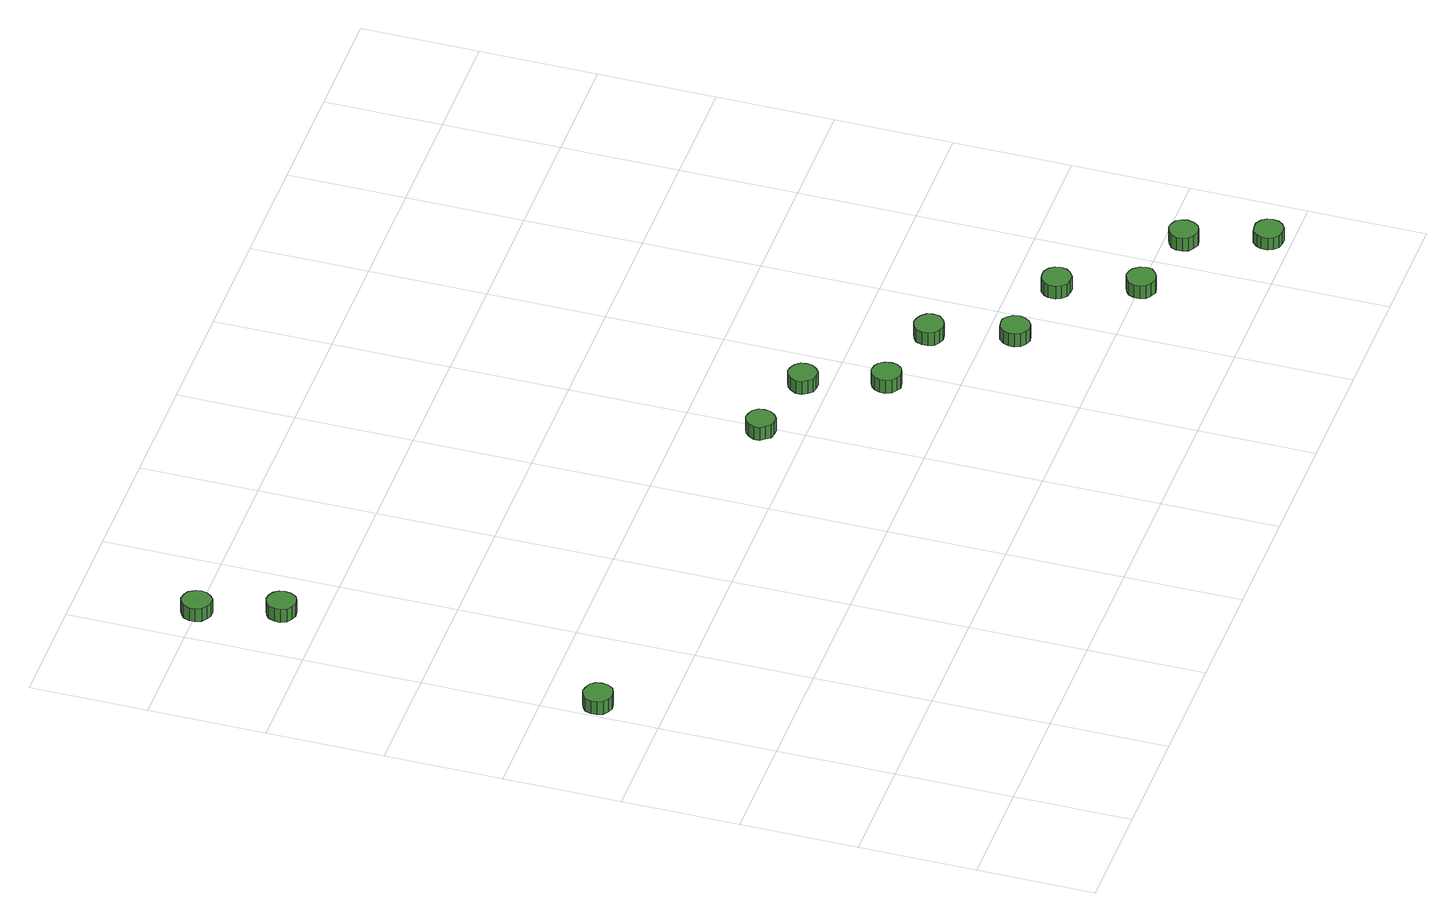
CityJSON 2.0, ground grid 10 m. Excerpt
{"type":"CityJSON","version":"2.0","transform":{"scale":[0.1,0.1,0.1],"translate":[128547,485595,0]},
"CityObjects":{
"tree1":{"type":"SolitaryVegetationObject","attributes":{"function":"something"},"geometry":[{"type":"MultiSurface","lod":"1","boundaries":[[[0,1,2,3,4,5,6,7,8,9,10,11,12,13,14]],[[15,16,17,18,19,20,21,22,23,24,25,26,27,28,29]],[[0,29,28,1]],[[1,28,27,2]],[[2,27,26,3]],[[3,26,25,4]],[[4,25,24,5]],[[5,24,23,6]],[[6,23,22,7]],[[7,22,21,8]],[[8,21,20,9]],[[9,20,19,10]],[[10,19,18,11]],[[11,18,17,12]],[[12,17,16,13]],[[13,16,15,14]],[[14,15,29,0]]]}]},
"tree2":{"type":"SolitaryVegetationObject","attributes":{"function":"something"},"geometry":[{"type":"MultiSurface","lod":"1","boundaries":[[[30,31,32,33,34,35,36,37,38,39,40,41,42,43,44]],[[45,46,47,48,49,50,51,52,53,54,55,56,57,58,59]],[[30,59,58,31]],[[31,58,57,32]],[[32,57,56,33]],[[33,56,55,34]],[[34,55,54,35]],[[35,54,53,36]],[[36,53,52,37]],[[37,52,51,38]],[[38,51,50,39]],[[39,50,49,40]],[[40,49,48,41]],[[41,48,47,42]],[[42,47,46,43]],[[43,46,45,44]],[[44,45,59,30]]]}]},
"tree3":{"type":"SolitaryVegetationObject","attributes":{"function":"something"},"geometry":[{"type":"MultiSurface","lod":"1","boundaries":[[[60,61,62,63,64,65,66,67,68,69,70,71,72,73,74]],[[75,76,77,78,79,80,81,82,83,84,85,86,87,88,89]],[[60,89,88,61]],[[61,88,87,62]],[[62,87,86,63]],[[63,86,85,64]],[[64,85,84,65]],[[65,84,83,66]],[[66,83,82,67]],[[67,82,81,68]],[[68,81,80,69]],[[69,80,79,70]],[[70,79,78,71]],[[71,78,77,72]],[[72,77,76,73]],[[73,76,75,74]],[[74,75,89,60]]]}]},
"tree4":{"type":"SolitaryVegetationObject","attributes":{"function":"something"},"geometry":[{"type":"MultiSurface","lod":"1","boundaries":[[[90,91,92,93,94,95,96,97,98,99,100,101,102,103,104]],[[105,106,107,108,109,110,111,112,113,114,115,116,117,118,119]],[[90,119,118,91]],[[91,118,117,92]],[[92,117,116,93]],[[93,116,115,94]],[[94,115,114,95]],[[95,114,113,96]],[[96,113,112,97]],[[97,112,111,98]],[[98,111,110,99]],[[99,110,109,100]],[[100,109,108,101]],[[101,108,107,102]],[[102,107,106,103]],[[103,106,105,104]],[[104,105,119,90]]]}]},
"tree5":{"type":"SolitaryVegetationObject","attributes":{"function":"something"},"geometry":[{"type":"MultiSurface","lod":"1","boundaries":[[[120,121,122,123,124,125,126,127,128,129,130,131,132,133,134]],[[135,136,137,138,139,140,141,142,143,144,145,146,147,148,149]],[[120,149,148,121]],[[121,148,147,122]],[[122,147,146,123]],[[123,146,145,124]],[[124,145,144,125]],[[125,144,143,126]],[[126,143,142,127]],[[127,142,141,128]],[[128,141,140,129]],[[129,140,139,130]],[[130,139,138,131]],[[131,138,137,132]],[[132,137,136,133]],[[133,136,135,134]],[[134,135,149,120]]]}]},
"tree6":{"type":"SolitaryVegetationObject","attributes":{"function":"something"},"geometry":[{"type":"MultiSurface","lod":"1","boundaries":[[[150,151,152,153,154,155,156,157,158,159,160,161,162,163,164]],[[165,166,167,168,169,170,171,172,173,174,175,176,177,178,179]],[[150,179,178,151]],[[151,178,177,152]],[[152,177,176,153]],[[153,176,175,154]],[[154,175,174,155]],[[155,174,173,156]],[[156,173,172,157]],[[157,172,171,158]],[[158,171,170,159]],[[159,170,169,160]],[[160,169,168,161]],[[161,168,167,162]],[[162,167,166,163]],[[163,166,165,164]],[[164,165,179,150]]]}]},
"tree7":{"type":"SolitaryVegetationObject","attributes":{"function":"something"},"geometry":[{"type":"MultiSurface","lod":"1","boundaries":[[[180,181,182,183,184,185,186,187,188,189,190,191,192,193,194]],[[195,196,197,198,199,200,201,202,203,204,205,206,207,208,209]],[[180,209,208,181]],[[181,208,207,182]],[[182,207,206,183]],[[183,206,205,184]],[[184,205,204,185]],[[185,204,203,186]],[[186,203,202,187]],[[187,202,201,188]],[[188,201,200,189]],[[189,200,199,190]],[[190,199,198,191]],[[191,198,197,192]],[[192,197,196,193]],[[193,196,195,194]],[[194,195,209,180]]]}]},
"tree8":{"type":"SolitaryVegetationObject","attributes":{"function":"something"},"geometry":[{"type":"MultiSurface","lod":"1","boundaries":[[[210,211,212,213,214,215,216,217,218,219,220,221,222,223,224]],[[225,226,227,228,229,230,231,232,233,234,235,236,237,238,239]],[[210,239,238,211]],[[211,238,237,212]],[[212,237,236,213]],[[213,236,235,214]],[[214,235,234,215]],[[215,234,233,216]],[[216,233,232,217]],[[217,232,231,218]],[[218,231,230,219]],[[219,230,229,220]],[[220,229,228,221]],[[221,228,227,222]],[[222,227,226,223]],[[223,226,225,224]],[[224,225,239,210]]]}]},
"tree9":{"type":"SolitaryVegetationObject","attributes":{"function":"something"},"geometry":[{"type":"MultiSurface","lod":"1","boundaries":[[[240,241,242,243,244,245,246,247,248,249,250,251,252,253,254]],[[255,256,257,258,259,260,261,262,263,264,265,266,267,268,269]],[[240,269,268,241]],[[241,268,267,242]],[[242,267,266,243]],[[243,266,265,244]],[[244,265,264,245]],[[245,264,263,246]],[[246,263,262,247]],[[247,262,261,248]],[[248,261,260,249]],[[249,260,259,250]],[[250,259,258,251]],[[251,258,257,252]],[[252,257,256,253]],[[253,256,255,254]],[[254,255,269,240]]]}]},
"tree10":{"type":"SolitaryVegetationObject","attributes":{"function":"something"},"geometry":[{"type":"MultiSurface","lod":"1","boundaries":[[[270,271,272,273,274,275,276,277,278,279,280,281,282,283,284]],[[285,286,287,288,289,290,291,292,293,294,295,296,297,298,299]],[[270,299,298,271]],[[271,298,297,272]],[[272,297,296,273]],[[273,296,295,274]],[[274,295,294,275]],[[275,294,293,276]],[[276,293,292,277]],[[277,292,291,278]],[[278,291,290,279]],[[279,290,289,280]],[[280,289,288,281]],[[281,288,287,282]],[[282,287,286,283]],[[283,286,285,284]],[[284,285,299,270]]]}]},
"tree11":{"type":"SolitaryVegetationObject","attributes":{"function":"something"},"geometry":[{"type":"MultiSurface","lod":"1","boundaries":[[[300,301,302,303,304,305,306,307,308,309,310,311,312,313,314]],[[315,316,317,318,319,320,321,322,323,324,325,326,327,328,329]],[[300,329,328,301]],[[301,328,327,302]],[[302,327,326,303]],[[303,326,325,304]],[[304,325,324,305]],[[305,324,323,306]],[[306,323,322,307]],[[307,322,321,308]],[[308,321,320,309]],[[309,320,319,310]],[[310,319,318,311]],[[311,318,317,312]],[[312,317,316,313]],[[313,316,315,314]],[[314,315,329,300]]]}]},
"tree12":{"type":"SolitaryVegetationObject","attributes":{"function":"something"},"geometry":[{"type":"MultiSurface","lod":"1","boundaries":[[[330,331,332,333,334,335,336,337,338,339,340,341,342,343,344]],[[345,346,347,348,349,350,351,352,353,354,355,356,357,358,359]],[[330,359,358,331]],[[331,358,357,332]],[[332,357,356,333]],[[333,356,355,334]],[[334,355,354,335]],[[335,354,353,336]],[[336,353,352,337]],[[337,352,351,338]],[[338,351,350,339]],[[339,350,349,340]],[[340,349,348,341]],[[341,348,347,342]],[[342,347,346,343]],[[343,346,345,344]],[[344,345,359,330]]]}]}
},
"vertices":[
[28,356,19],[27,361,19],[24,365,19],[19,367,19],[14,368,19],[9,366,19],[5,363,19],[3,358,19],[3,353,19],[5,348,19],[9,345,19],[14,343,19],[19,344,19],[24,346,19],[27,351,19],[27,351,6],[24,346,6],[19,344,6],[14,343,6],[9,345,6],[5,348,6],[3,353,6],[3,358,6],[5,363,6],[9,366,6],[14,368,6],[19,367,6],[24,365,6],[27,361,6],[28,356,6],
[43,699,22],[42,704,22],[39,709,22],[35,711,22],[29,712,22],[25,710,22],[21,707,22],[19,702,22],[19,697,22],[21,692,22],[25,689,22],[29,687,22],[35,687,22],[39,690,22],[42,694,22],[42,694,9],[39,690,9],[35,687,9],[29,687,9],[25,689,9],[21,692,9],[19,697,9],[19,702,9],[21,707,9],[25,710,9],[29,712,9],[35,711,9],[39,709,9],[42,704,9],[43,699,9],
[65,635,20],[64,640,20],[61,644,20],[57,646,20],[52,647,20],[47,645,20],[43,642,20],[41,637,20],[41,632,20],[43,627,20],[47,624,20],[52,622,20],[57,623,20],[61,625,20],[64,630,20],[64,630,7],[61,625,7],[57,623,7],[52,622,7],[47,624,7],[43,627,7],[41,632,7],[41,637,7],[43,642,7],[47,645,7],[52,647,7],[57,646,7],[61,644,7],[64,640,7],[65,635,7],
[405,336,21],[404,341,21],[401,345,21],[397,347,21],[392,348,21],[387,346,21],[384,343,21],[381,338,21],[381,333,21],[384,329,21],[387,325,21],[392,324,21],[397,324,21],[401,327,21],[404,331,21],[404,331,8],[401,327,8],[397,324,8],[392,324,8],[387,325,8],[384,329,8],[381,333,8],[381,338,8],[384,343,8],[387,346,8],[392,348,8],[397,347,8],[401,345,8],[404,341,8],[405,336,8],
[471,321,22],[470,326,22],[467,330,22],[463,332,22],[458,333,22],[453,331,22],[450,328,22],[447,323,22],[447,318,22],[450,314,22],[453,310,22],[458,309,22],[463,309,22],[467,312,22],[470,316,22],[470,316,9],[467,312,9],[463,309,9],[458,309,9],[453,310,9],[450,314,9],[447,318,9],[447,323,9],[450,328,9],[453,331,9],[458,333,9],[463,332,9],[467,330,9],[470,326,9],[471,321,9],
[495,257,20],[494,262,20],[491,267,20],[487,269,20],[481,270,20],[477,268,20],[473,265,20],[471,260,20],[471,255,20],[473,250,20],[477,247,20],[481,245,20],[487,246,20],[491,248,20],[494,252,20],[494,252,7],[491,248,7],[487,246,7],[481,245,7],[477,247,7],[473,250,7],[471,255,7],[471,260,7],[473,265,7],[477,268,7],[481,270,7],[487,269,7],[491,267,7],[494,262,7],[495,257,7],
[563,243,22],[562,248,22],[558,252,22],[554,254,22],[549,255,22],[544,253,22],[540,250,22],[538,245,22],[538,240,22],[540,235,22],[544,232,22],[549,230,22],[554,231,22],[558,233,22],[562,237,22],[562,237,9],[558,233,9],[554,231,9],[549,230,9],[544,232,9],[540,235,9],[538,240,9],[538,245,9],[540,250,9],[544,253,9],[549,255,9],[554,254,9],[558,252,9],[562,248,9],[563,243,9],
[585,177,19],[584,182,19],[581,186,19],[577,189,19],[572,189,19],[567,188,19],[563,184,19],[561,179,19],[561,174,19],[563,169,19],[567,166,19],[572,164,19],[577,165,19],[581,168,19],[584,172,19],[584,172,6],[581,168,6],[577,165,6],[572,164,6],[567,166,6],[563,169,6],[561,174,6],[561,179,6],[563,184,6],[567,188,6],[572,189,6],[577,189,6],[581,186,6],[584,182,6],[585,177,6],
[653,163,21],[652,168,21],[649,172,21],[644,175,21],[639,175,21],[634,174,21],[630,170,21],[628,166,21],[628,160,21],[630,156,21],[634,152,21],[639,151,21],[644,151,21],[649,154,21],[652,158,21],[652,158,8],[649,154,8],[644,151,8],[639,151,8],[634,152,8],[630,156,8],[628,160,8],[628,166,8],[630,170,8],[634,174,8],[639,175,8],[644,175,8],[649,172,8],[652,168,8],[653,163,8],
[676,98,19],[675,103,19],[671,108,19],[667,110,19],[662,111,19],[657,109,19],[653,106,19],[651,101,19],[651,96,19],[653,91,19],[657,88,19],[662,86,19],[667,87,19],[671,89,19],[675,93,19],[675,93,6],[671,89,6],[667,87,6],[662,86,6],[657,88,6],[653,91,6],[651,96,6],[651,101,6],[653,106,6],[657,109,6],[662,111,6],[667,110,6],[671,108,6],[675,103,6],[676,98,6],
[742,84,21],[741,89,21],[738,93,21],[734,95,21],[729,96,21],[724,94,21],[720,91,21],[718,86,21],[718,81,21],[720,76,21],[724,73,21],[729,71,21],[734,72,21],[738,74,21],[741,79,21],[741,79,8],[738,74,8],[734,72,8],[729,71,8],[724,73,8],[720,76,8],[718,81,8],[718,86,8],[720,91,8],[724,94,8],[729,96,8],[734,95,8],[738,93,8],[741,89,8],[742,84,8],
[766,19,19],[765,24,19],[762,28,19],[757,31,19],[752,31,19],[747,30,19],[743,26,19],[741,22,19],[741,16,19],[743,12,19],[747,8,19],[752,7,19],[757,7,19],[762,10,19],[765,14,19],[765,14,7],[762,10,7],[757,7,7],[752,7,7],[747,8,7],[743,12,7],[741,16,7],[741,22,7],[743,26,7],[747,30,7],[752,31,7],[757,31,7],[762,28,7],[765,24,7],[766,19,7]
]}
